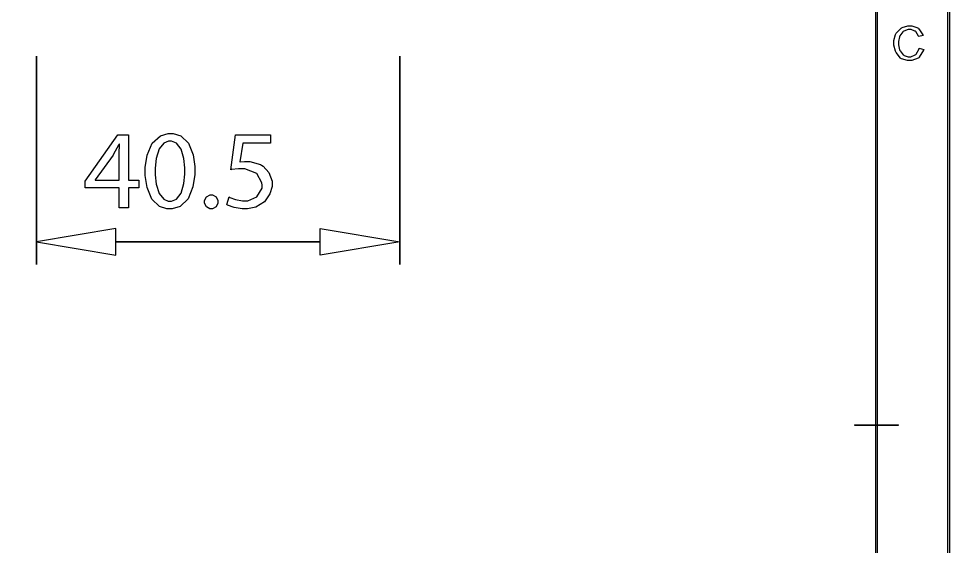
# Model space of a CAD drawing. Extents: x 0.54 to 10.46, y 0.74 to 7.76.
# Drawn here: x 8.31 to 10.465, y 3.97 to 5.19 of the extents above; entities that cross this region are included whole.
import ezdxf

# ---------------------------------------------------------------- set-up
doc = ezdxf.new("R2010")
doc.units = 0
doc.layers.get('0').update_dxf_attribs({"linetype": 'CONTINUOUS'})

msp = doc.modelspace()

# ---------------------------------------------------------------- linework, layer by layer
at = {"color": 0}
for points in [[(10.4631, 0.73899), (0.53689, 0.73899), (0.53646, 0.73899), (0.53516, 0.74029), (0.53516, 0.74072), (0.53516, 7.75928), (0.53516, 7.75971), (0.53646, 7.76101), (0.53689, 7.76101), (10.4631, 7.76101), (10.4635, 7.76101), (10.4648, 7.75971), (10.4648, 7.75928), (10.4648, 0.74072), (10.4648, 0.74029), (10.4635, 0.73899), (10.4631, 0.73899)], [(0.53863, 0.74246), (10.4614, 0.74246), (10.4614, 7.75754), (0.53863, 7.75754), (0.53863, 0.74246)], [(10.296, 0.90609), (0.87115, 0.90609), (0.87071, 0.90609), (0.86941, 0.90739), (0.86941, 0.90782), (0.86941, 7.59218), (0.86941, 7.59261), (0.87071, 7.59392), (0.87115, 7.59392), (10.296, 7.59392), (10.2964, 7.59392), (10.2977, 7.59261), (10.2977, 7.59218), (10.2977, 0.90782), (10.2977, 0.90739), (10.2964, 0.90609), (10.296, 0.90609)], [(0.87289, 0.90956), (10.2943, 0.90956), (10.2943, 7.59044), (0.87289, 7.59044), (0.87289, 0.90956)], [(10.395, 5.12196), (10.4053, 5.11936), (10.4048, 5.11724), (10.3951, 5.10118), (10.3937, 5.10004), (10.3923, 5.09896), (10.3779, 5.09337), (10.3731, 5.09337), (10.3679, 5.09337), (10.3539, 5.09765), (10.3527, 5.09847), (10.3513, 5.09933), (10.3413, 5.11171), (10.3407, 5.11333), (10.34, 5.11496), (10.3365, 5.12939), (10.3365, 5.13417), (10.3365, 5.13949), (10.3403, 5.15392), (10.3412, 5.15539), (10.3419, 5.1569), (10.3529, 5.1684), (10.3544, 5.16917), (10.3558, 5.16997), (10.3689, 5.17383), (10.3733, 5.17383), (10.3782, 5.17383), (10.3915, 5.16894), (10.3929, 5.16792), (10.3942, 5.16694), (10.4035, 5.153), (10.404, 5.15121), (10.3939, 5.14882), (10.3934, 5.15022), (10.3868, 5.16054), (10.386, 5.16114), (10.3851, 5.16178), (10.376, 5.16504), (10.373, 5.16504), (10.3693, 5.16504), (10.3591, 5.16146), (10.3581, 5.16075), (10.357, 5.16004), (10.35, 5.15044), (10.3496, 5.14919), (10.3492, 5.148), (10.3472, 5.13769), (10.3472, 5.13422), (10.3472, 5.12993), (10.3496, 5.11817), (10.35, 5.11692), (10.3505, 5.11572), (10.358, 5.1065), (10.3591, 5.10585), (10.36, 5.10525), (10.3691, 5.10215), (10.3722, 5.10215), (10.3759, 5.10215), (10.3858, 5.10633), (10.3869, 5.10715), (10.3879, 5.10801), (10.3946, 5.12033), (10.395, 5.12196)], [(10.3461, 4.24929), (10.2458, 4.24929), (10.2457, 4.24929), (10.2452, 4.24983), (10.2452, 4.25), (10.2452, 4.25022), (10.2457, 4.25071), (10.2458, 4.25071), (10.3461, 4.25071), (10.3463, 4.25071), (10.3468, 4.25022), (10.3468, 4.25), (10.3468, 4.24983), (10.3463, 4.24929), (10.3461, 4.24929)]]:
    msp.add_lwpolyline(points, close=True, dxfattribs=at)
at = {"color": 9, "const_width": 0.00347}
for points in [[(8.3514, 5.10368), (8.3514, 4.62158)], [(9.19233, 5.10368), (9.19233, 4.62158)], [(8.53532, 4.6741), (9.00836, 4.6741)]]:
    msp.add_lwpolyline(points, dxfattribs=at)
at = {"color": 9}
for points in [[(8.54269, 4.75299), (8.54269, 4.79899), (8.46419, 4.79899), (8.46419, 4.81407), (8.53956, 4.92188), (8.56424, 4.92188), (8.56424, 4.81689), (8.58789, 4.81689), (8.58789, 4.79899), (8.56424, 4.79899), (8.56424, 4.75299), (8.54269, 4.75299)], [(8.71756, 4.83925), (8.71756, 4.82975), (8.7136, 4.80117), (8.70221, 4.77322), (8.68375, 4.75603), (8.66504, 4.75017), (8.65881, 4.75017), (8.6531, 4.75017), (8.63618, 4.75586), (8.61865, 4.77263), (8.60726, 4.79981), (8.60303, 4.82764), (8.60297, 4.83692), (8.60297, 4.84636), (8.60732, 4.87457), (8.61947, 4.90207), (8.63803, 4.919), (8.65576, 4.92475), (8.66168, 4.92475), (8.66758, 4.92475), (8.68539, 4.919), (8.70296, 4.90218), (8.71382, 4.87532), (8.71756, 4.84831), (8.71756, 4.83925)], [(8.89318, 4.90267), (8.82872, 4.90267), (8.82226, 4.85926), (8.82319, 4.85943), (8.83279, 4.86029), (8.83599, 4.86029), (8.84506, 4.86029), (8.86979, 4.85275), (8.8724, 4.85118), (8.87571, 4.84933), (8.88943, 4.83469), (8.89654, 4.81456), (8.89654, 4.80783), (8.89654, 4.80214), (8.89182, 4.78489), (8.87885, 4.7666), (8.85894, 4.7545), (8.83996, 4.75011), (8.83365, 4.75011), (8.82742, 4.75011), (8.80871, 4.75336), (8.79362, 4.75922), (8.79161, 4.76053), (8.79731, 4.77794), (8.79904, 4.77692), (8.81222, 4.77171), (8.82807, 4.76856), (8.83339, 4.76856), (8.84039, 4.76856), (8.86149, 4.77843), (8.87343, 4.79856), (8.87343, 4.80524), (8.87332, 4.81071), (8.86165, 4.83214), (8.83399, 4.84261), (8.82482, 4.84261), (8.81896, 4.84261), (8.80296, 4.84104), (8.80143, 4.84082), (8.81239, 4.92188), (8.89318, 4.92188), (8.89318, 4.90267)], [(8.54269, 4.81689), (8.54269, 4.87332), (8.54269, 4.87993), (8.54329, 4.89763), (8.54346, 4.89979), (8.54269, 4.89979), (8.54139, 4.89735), (8.52979, 4.87679), (8.52865, 4.87483), (8.48736, 4.81743), (8.48736, 4.81689), (8.54269, 4.81689)], [(8.62582, 4.83664), (8.62582, 4.82937), (8.62819, 4.8074), (8.63514, 4.78581), (8.64594, 4.7724), (8.65653, 4.76779), (8.6601, 4.76779), (8.6639, 4.76779), (8.67535, 4.77279), (8.68614, 4.78683), (8.69254, 4.80903), (8.69467, 4.83094), (8.69467, 4.83822), (8.69467, 4.84532), (8.6926, 4.86654), (8.68636, 4.88824), (8.67567, 4.90218), (8.66417, 4.90707), (8.66038, 4.90707), (8.6569, 4.90707), (8.64649, 4.90256), (8.63558, 4.88911), (8.62836, 4.86708), (8.62582, 4.84429), (8.62582, 4.83664)], [(8.7404, 4.7665), (8.7404, 4.76947), (8.74474, 4.77832), (8.75315, 4.78288), (8.75597, 4.78288), (8.75874, 4.78288), (8.76704, 4.77832), (8.77132, 4.76947), (8.77132, 4.7665), (8.77132, 4.76361), (8.76708, 4.75483), (8.75857, 4.75017), (8.75575, 4.75017), (8.75293, 4.75017), (8.74462, 4.75483), (8.7404, 4.76361), (8.7404, 4.7665)], [(8.53532, 4.70481), (8.3514, 4.6741), (8.53532, 4.64344), (8.53532, 4.70481)], [(9.00836, 4.70481), (9.19233, 4.6741), (9.00836, 4.64344), (9.00836, 4.70481)]]:
    msp.add_lwpolyline(points, close=True, dxfattribs=at)
at = {"color": 0, "const_width": 0.00347}
msp.add_lwpolyline([(9.19233, 4.6741), (9.19233, 4.6741)], close=True, dxfattribs=at)

doc.saveas('drawing.dxf')
